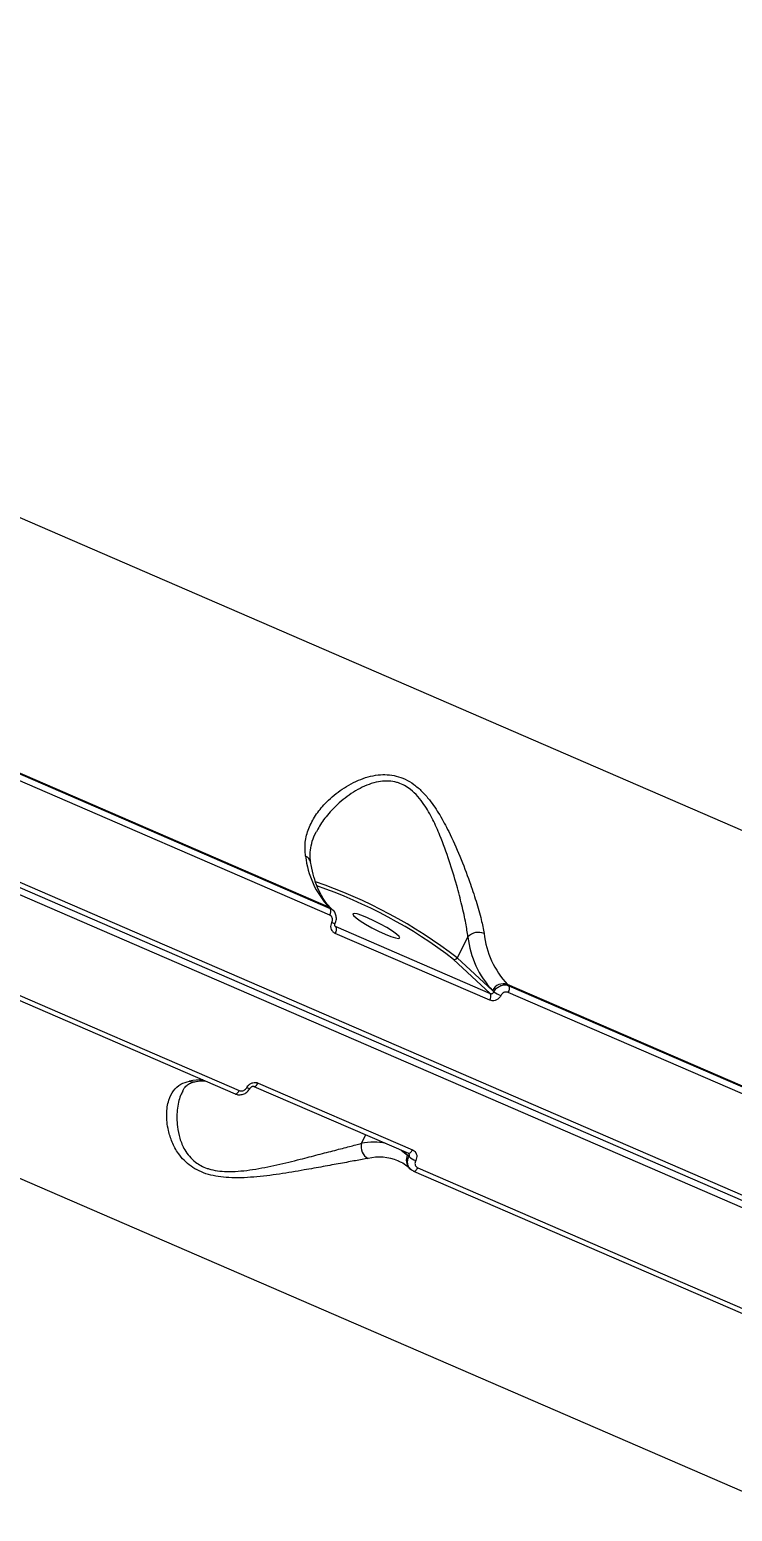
# Model space of a CAD drawing. Header units: millimetres. Extents: x -6104 to 7803, y -6013 to 4803.
# Drawn here: x 1109.6 to 1229.8, y -2101.5 to -1848 of the extents above; entities that cross this region are included whole.
import ezdxf

# ---------------------------------------------------------------- set-up
doc = ezdxf.new("R2010")
doc.units = ezdxf.units.MM
for name, color, linetype in [('DIKOM_ОБЪЕКТ', 7, 'Continuous'), ('DIKOM_РАЗМЕР_ЗОНА', 7, 'Continuous'), ('DIKOM_РАЗМЕР_ОБЪЕКТА', 7, 'Continuous')]:
    doc.layers.add(name, color=color, linetype=linetype)
doc.styles.add('style1', font='arial.ttf', dxfattribs={"width": 0.8})
doc.dimstyles.new('1-50', dxfattribs={"dimtxt": 300, "dimasz": 200, "dimexe": 100, "dimexo": 0, "dimgap": 100, "dimtad": 1, "dimtxsty": 'style1', "dimcen": 200, "dimclrd": 7, "dimclre": 7, "dimclrt": 7, "dimadec": 1, "dimazin": 2, "dimtfac": 1, "dimtmove": 0, "dimatfit": 2, "dimfxl": 0, "dimlwd": 25, "dimlwe": 18, "dimarcsym": 0})

# ---------------------------------------------------------------- blocks, each defined once
blk = doc.blocks.new('*D10')
at = {"layer": 'Defpoints', "color": 0, "transparency": 16777216}
for p in [(-4094.65, -224.49), (3111.63, -1726.03), (3111.63, -4948.58)]:
    blk.add_point(p, dxfattribs=at)
at = {"layer": 'DIKOM_РАЗМЕР_ОБЪЕКТА', "color": 7, "lineweight": 18, "transparency": 16777216}
for p, q in [((-4094.65, -224.49), (-4094.65, -5048.58)), ((3111.63, -1726.03), (3111.63, -5048.58))]:
    blk.add_line(p, q, dxfattribs=at)
at = {"layer": 'DIKOM_РАЗМЕР_ОБЪЕКТА', "color": 7, "lineweight": 25, "transparency": 16777216}
blk.add_line((-3894.65, -4948.58), (2911.63, -4948.58), dxfattribs=at)
at = {"layer": 'DIKOM_РАЗМЕР_ОБЪЕКТА', "color": 7, "transparency": 16777216}
for points in [[(-3894.65, -4915.24), (-3894.65, -4981.91), (-4094.65, -4948.58)], [(2911.63, -4915.24), (2911.63, -4981.91), (3111.63, -4948.58)]]:
    blk.add_solid(points, dxfattribs=at)
at = {"layer": 'DIKOM_РАЗМЕР_ОБЪЕКТА', "color": 7, "transparency": 16777216, "insert": (-134.24, -4695.4), "char_height": 300, "attachment_point": 5, "style": 'style1'}
blk.add_mtext('7200', dxfattribs=at)
blk = doc.blocks.new('*D12')
at = {"layer": 'Defpoints', "color": 0, "transparency": 16777216}
for p in [(-6103.62, -69.94), (4675.35, -1132.87), (4675.35, -5913.06)]:
    blk.add_point(p, dxfattribs=at)
at = {"layer": 'DIKOM_РАЗМЕР_ЗОНА', "color": 7, "lineweight": 18, "transparency": 16777216}
for p, q in [((-6103.62, -69.94), (-6103.62, -6013.06)), ((4675.35, -1132.87), (4675.35, -6013.06))]:
    blk.add_line(p, q, dxfattribs=at)
at = {"layer": 'DIKOM_РАЗМЕР_ЗОНА', "color": 7, "lineweight": 25, "transparency": 16777216}
blk.add_line((-5903.62, -5913.06), (4475.35, -5913.06), dxfattribs=at)
at = {"layer": 'DIKOM_РАЗМЕР_ЗОНА', "color": 7, "transparency": 16777216}
for points in [[(-5903.62, -5879.73), (-5903.62, -5946.4), (-6103.62, -5913.06)], [(4475.35, -5879.73), (4475.35, -5946.4), (4675.35, -5913.06)]]:
    blk.add_solid(points, dxfattribs=at)
at = {"layer": 'DIKOM_РАЗМЕР_ЗОНА', "color": 7, "transparency": 16777216, "insert": (271.51, -5659.89), "char_height": 300, "attachment_point": 5, "style": 'style1'}
blk.add_mtext('10800', dxfattribs=at)

msp = doc.modelspace()

# ---------------------------------------------------------------- linework, layer by layer
at = {"layer": 'DIKOM_ОБЪЕКТ', "color": 7, "linetype": 'Continuous', "lineweight": 15}
for p, q in [((1083.514, -1920.957), (1372.371, -2046.055)), ((1018.085, -1955.931), (1417.533, -2128.924)), ((1018.82, -1955.323), (1418.268, -2128.316)), ((1417.358, -2130.081), (1017.91, -1957.088)), ((1160.8, -1998.172), (1092.3, -1968.506)), ((1092.522, -1968.712), (1161.022, -1998.378)), ((1160.922, -1999.534), (1092.422, -1969.868)), ((1076.951, -1999.873), (1145.451, -2029.539)), ((1161.022, -1998.378), (1160.8, -1998.172)), ((1161.475, -1998.674), (1161.253, -1998.467)), ((1076.236, -2000.444), (1144.736, -2030.11)), ((1161.825, -2001.356), (1161.982, -2001.502)), ((1161.982, -2001.502), (1188.392, -2012.939)), ((1188.289, -2014.101), (1161.879, -2002.663)), ((1184.573, -2003.269), (1182.734, -2006.834)), ((1188.392, -2012.939), (1182.095, -2007.096)), ((1182.734, -2006.834), (1188.778, -2012.443)), ((1188.778, -2012.443), (1189.013, -2012.661)), ((1259.837, -2041.063), (1191.337, -2011.397)), ((1191.337, -2011.397), (1191.558, -2011.603)), ((1191.558, -2011.603), (1260.059, -2041.269)), ((1324.704, -2138.501), (1035.847, -2013.403)), ((1259.959, -2042.425), (1191.458, -2012.759)), ((1147.966, -2028.832), (1174.376, -2040.269)), ((1148.683, -2028.256), (1175.093, -2039.694)), ((1166.369, -2038.573), (1167.116, -2037.125)), ((1174.252, -2040.616), (1173.443, -2039.865)), ((1174.371, -2040.272), (1174.427, -2040.305)), ((1172.733, -2041.602), (1172.598, -2041.545)), ((1174.487, -2040.834), (1174.252, -2040.616)), ((1174.542, -2042.797), (1174.764, -2043.003)), ((1175.987, -2042.764), (1244.488, -2072.43)), ((1175.216, -2043.297), (1175.273, -2043.334)), ((1175.273, -2043.334), (1243.773, -2073.001))]:
    msp.add_line(p, q, dxfattribs=at)
at = {"layer": 'DIKOM_ОБЪЕКТ', "color": 7, "linetype": 'Continuous', "lineweight": 15, "flags": 128}
for points in [[(1161.253, -1998.467), (1161.105, -1998.346), (1160.8, -1998.172)], [(1167.379, -1999.975), (1166.393, -1999.578), (1165.611, -1999.328), (1165.093, -1999.243), (1164.884, -1999.332), (1164.999, -1999.586), (1165.429, -1999.985), (1166.139, -2000.497), (1167.073, -2001.08), (1168.153, -2001.688), (1169.294, -2002.27), (1170.401, -2002.78), (1171.386, -2003.176), (1172.169, -2003.427), (1172.686, -2003.511), (1172.896, -2003.423), (1172.781, -2003.169), (1172.351, -2002.77), (1171.64, -2002.258), (1170.707, -2001.674), (1169.626, -2001.067), (1168.486, -2000.485), (1167.379, -1999.975)], [(1144.736, -2030.11), (1144.752, -2030.116), (1144.838, -2030.125), (1144.935, -2030.101), (1145.039, -2030.043), (1145.147, -2029.954), (1145.254, -2029.838), (1145.356, -2029.698), (1145.451, -2029.539)], [(1147.965, -2028.831), (1147.982, -2028.838), (1148.069, -2028.847), (1148.166, -2028.822), (1148.27, -2028.764), (1148.378, -2028.674), (1148.486, -2028.557), (1148.589, -2028.416), (1148.683, -2028.256)], [(1173.121, -2039.726), (1173.442, -2039.948), (1174.252, -2040.616)], [(1174.376, -2040.269), (1174.392, -2040.275), (1174.478, -2040.285), (1174.576, -2040.26), (1174.68, -2040.201), (1174.788, -2040.112), (1174.896, -2039.994), (1174.998, -2039.853), (1175.093, -2039.694)], [(1175.273, -2043.334), (1175.288, -2043.34), (1175.374, -2043.35), (1175.471, -2043.325), (1175.575, -2043.268), (1175.683, -2043.179), (1175.79, -2043.063), (1175.893, -2042.922), (1175.987, -2042.764)]]:
    msp.add_lwpolyline(points, dxfattribs=at)
at = {"layer": 'DIKOM_ОБЪЕКТ', "color": 7, "linetype": 'Continuous', "lineweight": 15}
for centre, radius, start, end in [((2974.096, -2400.773), 1993.829, 153.93339, 176.745303), ((1171.815, -1987.837), 15.104, 186.07158, 223.17813), ((1156.324, -1990.718), 1.367, 12.26785, 69.82082), ((1130.898, -2074.386), 85.148, 52.4985, 71.09308), ((1131.747, -2072.739), 82.728, 52.51214, 70.98491), ((1159.959, -1998.868), 1.171, 325.34952, 24.76148), ((1161.899, -1999.815), 1.139, 238.58168, 267.46926), ((1160.914, -2001.993), 1.175, 325.20903, 24.69063), ((1186.392, -2004.953), 2.479, 67.70882, 137.19461), ((1200.344, -2001.591), 15.86, 186.07251, 223.17734), ((1202.352, -2001.062), 15.105, 186.07236, 223.17676), ((1182.271, -2006.614), 0.513, 249.89893, 334.58498), ((1190.631, -2013.324), 2.052, 69.89329, 154.57773), ((1192.779, -2007.087), 6.727, 235.95814, 247.37884), ((1190.495, -2012.093), 1.171, 325.35253, 24.75847), ((1187.324, -2013.43), 1.175, 325.20903, 24.69063), ((1138.934, -2037.862), 10.136, 88.25331, 101.28038), ((1137.577, -2026.509), 1.545, 246.11083, 280.26281), ((1147.185, -2028.399), 0.767, 234.96326, 279.1416), ((1168.454, -2039.197), 2.176, 163.35443, 243.62077), ((1168.378, -2048.204), 9.838, 77.33501, 101.77952), ((1169.386, -2049.764), 8.824, 68.65504, 102.42388), ((1175.839, -2041.515), 1.824, 150.48491, 224.67237), ((1177.18, -2037.731), 4.109, 229.04055, 247.83979)]:
    msp.add_arc(centre, radius, start, end, dxfattribs=at)
for points, knots in [([(1156.795, -1989.435), (1156.733, -1988.642), (1156.605, -1987.029), (1157.262, -1984.693), (1158.435, -1982.458), (1160.205, -1980.254), (1162.63, -1978.143), (1165.688, -1976.379), (1168.997, -1975.393), (1171.812, -1975.504), (1173.864, -1976.24), (1175.35, -1977.136), (1176.739, -1978.349), (1178.247, -1980.082), (1179.786, -1982.39), (1181.53, -1985.64), (1183.249, -1989.51), (1184.784, -1993.549), (1185.992, -1997.197), (1186.857, -2000.216), (1187.183, -2001.894), (1187.332, -2002.659)], [0, 0, 0, 0, 0.0545821, 0.1110315, 0.1659467, 0.2220133, 0.2890727, 0.3579613, 0.4226727, 0.4774048, 0.5047501, 0.5330993, 0.5623544, 0.5923816, 0.6398902, 0.6885854, 0.7592836, 0.8320597, 0.8901601, 0.949868, 1, 1, 1, 1]), ([(1184.573, -2003.269), (1184.461, -2002.501), (1184.218, -2000.839), (1183.548, -1997.837), (1182.613, -1994.252), (1181.394, -1990.22), (1180.032, -1986.414), (1178.589, -1983.162), (1177.32, -1980.909), (1176.013, -1979.194), (1174.601, -1977.821), (1173.214, -1977.053), (1171.821, -1976.672), (1170.668, -1976.552), (1168.6, -1976.758), (1165.976, -1977.773), (1163.103, -1979.715), (1160.834, -1981.975), (1159.354, -1983.873), (1158.839, -1984.966), (1158.685, -1985.292)], [0, 0, 0, 0, 0.0593799, 0.1286928, 0.1998917, 0.2841101, 0.3705435, 0.4258967, 0.4823754, 0.5152278, 0.5489621, 0.5972506, 0.610113, 0.6402427, 0.671374, 0.7457524, 0.8249929, 0.9064118, 0.9720983, 1, 1, 1, 1]), ([(1157.694, -1990.434), (1157.653, -1990.231), (1157.518, -1989.556), (1157.583, -1988.377), (1157.919, -1986.882), (1158.293, -1985.83), (1158.617, -1985.303), (1158.629, -1985.285)], [0, 0, 0, 0, 0.1175197, 0.3916504, 0.6860537, 0.9889137, 1, 1, 1, 1]), ([(1161.253, -1998.467), (1161.087, -1998.304), (1160.584, -1997.81), (1159.817, -1996.777), (1159.011, -1995.269), (1158.349, -1993.508), (1157.915, -1991.862), (1157.723, -1990.783), (1157.661, -1990.432)], [0, 0, 0, 0, 0.1024845, 0.3106785, 0.5124696, 0.7099272, 0.9057048, 1, 1, 1, 1]), ([(1161.306, -2000.786), (1161.346, -2000.682), (1161.427, -2000.473), (1161.417, -2000.143), (1161.308, -1999.85), (1161.128, -1999.642), (1160.981, -1999.565), (1160.922, -1999.534)], [0, 0, 0, 0, 0.2151514, 0.4301572, 0.6449703, 0.8594743, 1, 1, 1, 1]), ([(1161.022, -1998.378), (1161.145, -1998.433), (1161.311, -1998.507), (1161.424, -1998.645), (1161.453, -1998.681)], [0, 0, 0, 0, 0.7396474, 1, 1, 1, 1]), ([(1161.835, -2000.945), (1161.865, -2000.894), (1162.025, -2000.62), (1162.104, -2000.049), (1161.965, -1999.337), (1161.717, -1998.848), (1161.482, -1998.696), (1161.455, -1998.678)], [0, 0, 0, 0, 0.0710852, 0.3784013, 0.65806, 0.9599017, 1, 1, 1, 1]), ([(1161.879, -2002.663), (1161.792, -2002.617), (1161.57, -2002.502), (1161.301, -2002.191), (1161.137, -2001.751), (1161.123, -2001.257), (1161.245, -2000.943), (1161.306, -2000.786)], [0, 0, 0, 0, 0.1406121, 0.3550718, 0.5698747, 0.7848843, 1, 1, 1, 1]), ([(1161.873, -2001.42), (1161.862, -2001.413), (1161.825, -2001.391), (1161.791, -2001.309), (1161.783, -2001.162), (1161.806, -2001.041), (1161.842, -2000.974), (1161.853, -2000.954)], [0, 0, 0, 0, 0.1445899, 0.4914431, 0.717631, 0.9150477, 1, 1, 1, 1]), ([(1161.87, -2001.422), (1161.879, -2001.432), (1161.908, -2001.469), (1161.951, -2001.488), (1161.982, -2001.502)], [0, 0, 0, 0, 0.2845716, 1, 1, 1, 1]), ([(1188.392, -2012.939), (1188.44, -2012.955), (1188.538, -2012.985), (1188.698, -2012.959), (1188.844, -2012.884), (1188.952, -2012.777), (1188.996, -2012.694), (1189.013, -2012.661)], [0, 0, 0, 0, 0.2139806, 0.4282446, 0.6427729, 0.8579351, 1, 1, 1, 1]), ([(1189.013, -2012.661), (1189.087, -2012.533), (1189.274, -2012.212), (1189.724, -2011.8), (1190.324, -2011.512), (1190.972, -2011.421), (1191.363, -2011.542), (1191.558, -2011.603)], [0, 0, 0, 0, 0.1417156, 0.3564025, 0.5709657, 0.785457, 1, 1, 1, 1]), ([(1191.458, -2012.759), (1191.361, -2012.729), (1191.166, -2012.668), (1190.842, -2012.715), (1190.544, -2012.861), (1190.32, -2013.07), (1190.228, -2013.232), (1190.191, -2013.296)], [0, 0, 0, 0, 0.2141921, 0.4285378, 0.6431452, 0.8580828, 1, 1, 1, 1]), ([(1190.191, -2013.296), (1190.136, -2013.393), (1189.998, -2013.636), (1189.662, -2013.948), (1189.214, -2014.167), (1188.729, -2014.237), (1188.436, -2014.146), (1188.289, -2014.101)], [0, 0, 0, 0, 0.1418528, 0.3567258, 0.5713295, 0.7857136, 1, 1, 1, 1]), ([(1137.861, -2028.028), (1138.126, -2027.981), (1138.739, -2027.873), (1139.287, -2027.881), (1139.599, -2027.885)], [0, 0, 0, 0, 0.4317424, 1, 1, 1, 1]), ([(1167.487, -2041.146), (1166.815, -2041.272), (1165.47, -2041.524), (1162.805, -2042.002), (1159.826, -2042.55), (1156.336, -2043.174), (1152.368, -2043.851), (1148.013, -2044.401), (1143.848, -2044.573), (1140.655, -2044.125), (1138.56, -2043.334), (1137.149, -2042.514), (1135.974, -2041.493), (1134.835, -2040.101), (1133.906, -2038.364), (1133.187, -2036.044), (1132.929, -2033.545), (1133.284, -2031.238), (1134.142, -2029.526), (1135.316, -2028.396), (1136.436, -2028.071), (1136.951, -2027.922)], [0, 0, 0, 0, 0.0554762, 0.1110239, 0.1664979, 0.2220064, 0.2900235, 0.3579627, 0.4226752, 0.4774069, 0.505247, 0.5330943, 0.5627102, 0.5923746, 0.6404301, 0.6885815, 0.760326, 0.8320614, 0.8910003, 0.9498676, 1, 1, 1, 1]), ([(1135.821, -2029.651), (1135.683, -2029.887), (1135.156, -2030.788), (1134.76, -2032.842), (1134.753, -2035.366), (1135.217, -2037.71), (1135.927, -2039.437), (1136.873, -2040.811), (1138.057, -2041.971), (1139.39, -2042.69), (1140.855, -2043.134), (1142.122, -2043.355), (1144.527, -2043.464), (1147.866, -2043.097), (1151.939, -2042.281), (1155.681, -2041.352), (1158.99, -2040.503), (1161.832, -2039.758), (1164.393, -2039.099), (1165.711, -2038.748), (1166.369, -2038.573)], [0, 0, 0, 0, 0.030147, 0.115378, 0.2006078, 0.2565336, 0.3123202, 0.3456159, 0.3788285, 0.4270603, 0.4399083, 0.470469, 0.5010948, 0.5753867, 0.6555755, 0.7358743, 0.8020749, 0.868238, 0.9341621, 1, 1, 1, 1]), ([(1135.787, -2029.633), (1135.873, -2029.46), (1136.106, -2028.992), (1136.596, -2028.545), (1137.152, -2028.196), (1137.671, -2028.083), (1137.876, -2028.038)], [0, 0, 0, 0, 0.1889101, 0.5106466, 0.8060937, 1, 1, 1, 1]), ([(1144.745, -2030.092), (1144.799, -2030.122), (1145.052, -2030.258), (1145.596, -2030.293), (1146.291, -2030.137), (1146.918, -2029.746), (1147.172, -2029.341), (1147.294, -2029.148)], [0, 0, 0, 0, 0.0628159, 0.2919178, 0.5280929, 0.7743173, 1, 1, 1, 1]), ([(1145.451, -2029.539), (1145.549, -2029.57), (1145.745, -2029.631), (1146.073, -2029.588), (1146.378, -2029.449), (1146.609, -2029.247), (1146.706, -2029.089), (1146.745, -2029.027)], [0, 0, 0, 0, 0.2142666, 0.4286149, 0.6431744, 0.8580546, 1, 1, 1, 1]), ([(1146.745, -2029.027), (1146.802, -2028.933), (1146.948, -2028.696), (1147.294, -2028.393), (1147.751, -2028.183), (1148.243, -2028.119), (1148.537, -2028.21), (1148.683, -2028.256)], [0, 0, 0, 0, 0.1418555, 0.3567274, 0.5713372, 0.7857433, 1, 1, 1, 1]), ([(1147.311, -2029.157), (1147.325, -2029.13), (1147.362, -2029.058), (1147.467, -2028.951), (1147.605, -2028.861), (1147.746, -2028.812), (1147.87, -2028.804), (1147.94, -2028.819), (1147.962, -2028.831), (1147.965, -2028.833)], [0, 0, 0, 0, 0.0994087, 0.2665453, 0.4281985, 0.5937315, 0.7683305, 0.9627568, 1, 1, 1, 1]), ([(1174.487, -2040.834), (1174.51, -2040.784), (1174.556, -2040.685), (1174.557, -2040.529), (1174.516, -2040.394), (1174.453, -2040.333), (1174.426, -2040.307)], [0, 0, 0, 0, 0.2659751, 0.5314777, 0.796464, 1, 1, 1, 1]), ([(1175.093, -2039.694), (1175.181, -2039.739), (1175.402, -2039.855), (1175.666, -2040.162), (1175.822, -2040.594), (1175.826, -2041.078), (1175.695, -2041.384), (1175.63, -2041.536)], [0, 0, 0, 0, 0.1406335, 0.3550966, 0.5698694, 0.784855, 1, 1, 1, 1]), ([(1172.611, -2041.589), (1172.785, -2041.651), (1173.355, -2041.855), (1173.978, -2042.297), (1174.429, -2042.697), (1174.542, -2042.797)], [0, 0, 0, 0, 0.24803545, 0.81243283, 1, 1, 1, 1]), ([(1174.781, -2042.99), (1174.673, -2042.884), (1174.421, -2042.638), (1174.243, -2042.092), (1174.23, -2041.449), (1174.401, -2041.039), (1174.487, -2040.834)], [0, 0, 0, 0, 0.200998, 0.4673467, 0.7336797, 1, 1, 1, 1]), ([(1175.216, -2043.297), (1175.094, -2043.242), (1174.925, -2043.167), (1174.812, -2043.027), (1174.781, -2042.99)], [0, 0, 0, 0, 0.7280279, 1, 1, 1, 1]), ([(1175.63, -2041.536), (1175.587, -2041.638), (1175.5, -2041.842), (1175.502, -2042.165), (1175.605, -2042.452), (1175.781, -2042.657), (1175.929, -2042.734), (1175.987, -2042.764)], [0, 0, 0, 0, 0.21511232, 0.43017013, 0.64496832, 0.85947797, 1, 1, 1, 1])]:
    msp.add_open_spline(points, degree=3, knots=knots, dxfattribs=at)

# ---------------------------------------------------------------- dimensions: what is measured, and where the dimension line sits
at = {"layer": 'DIKOM_РАЗМЕР_ЗОНА'}
dim = msp.add_linear_dim(base=(4675.352, -5913.064), p1=(-6103.623, -69.942), p2=(4675.352, -1132.872), text='10800', dimstyle='1-50', dxfattribs=at)
dim.commit()
dim.dimension.update_dxf_attribs({"geometry": '*D12', "text_midpoint": (271.508, -5913.064), "dimtype": 160})
at = {"layer": 'DIKOM_РАЗМЕР_ОБЪЕКТА'}
dim = msp.add_linear_dim(base=(3111.629, -4948.576), p1=(-4094.654, -224.488), p2=(3111.629, -1726.033), text='7200', dimstyle='1-50', dxfattribs=at)
dim.commit()
dim.dimension.update_dxf_attribs({"geometry": '*D10', "text_midpoint": (-134.242, -4948.576), "dimtype": 160})

doc.saveas('drawing.dxf')
